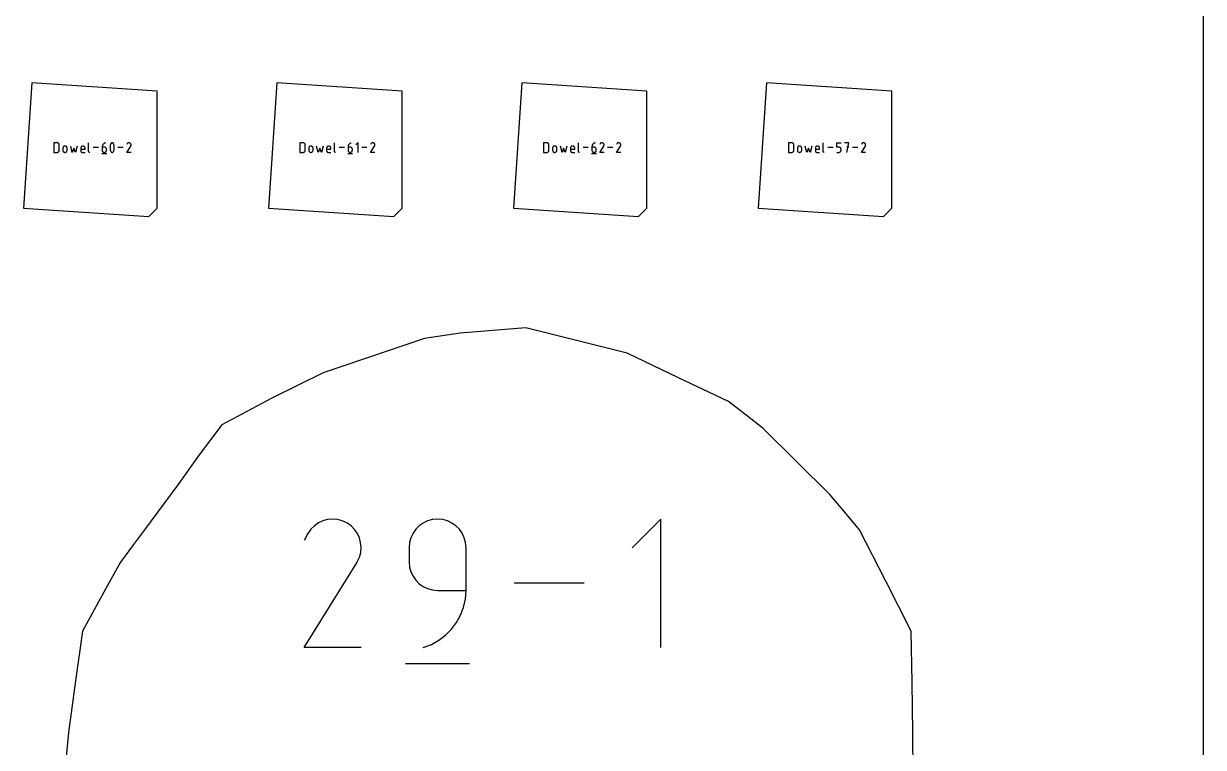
# Model space of a CAD drawing. Extents: x 0 to 12.2, y 0 to 12.
# Drawn here: x 10.675 to 12, y 2.647 to 3.46 of the extents above; entities that cross this region are included whole.
import ezdxf

# ---------------------------------------------------------------- set-up
doc = ezdxf.new("R2010")
doc.units = 0

msp = doc.modelspace()

# ---------------------------------------------------------------- linework, layer by layer
at = {"layer": 'annotation', "color": 1}
for p, q in [((10.712639, 3.325992), (10.709037, 3.325992)), ((10.709037, 3.325992), (10.709037, 3.31519)), ((10.713068, 3.325953), (10.712639, 3.325992)), ((10.713473, 3.325841), (10.713068, 3.325953)), ((10.713846, 3.325663), (10.713473, 3.325841)), ((10.74804, 3.316396), (10.74804, 3.326)), ((10.766171, 3.325734), (10.76554, 3.325387)), ((10.766858, 3.325992), (10.766171, 3.325734)), ((10.766858, 3.325992), (10.766858, 3.325992)), ((10.773654, 3.325727), (10.773452, 3.325566)), ((10.773879, 3.32585), (10.773654, 3.325727)), ((10.774121, 3.325934), (10.773879, 3.32585)), ((10.774375, 3.325975), (10.774121, 3.325934)), ((10.774634, 3.325973), (10.774375, 3.325975)), ((10.774893, 3.325924), (10.774634, 3.325973)), ((10.775146, 3.325828), (10.774893, 3.325924)), ((10.775243, 3.325778), (10.775146, 3.325828)), ((10.775146, 3.325828), (10.775146, 3.325828)), ((10.775336, 3.325719), (10.775243, 3.325778)), ((10.775424, 3.325654), (10.775336, 3.325719)), ((10.79247, 3.325847), (10.792098, 3.325676)), ((10.792865, 3.325953), (10.79247, 3.325847)), ((10.793274, 3.325991), (10.792865, 3.325953)), ((10.793687, 3.325959), (10.793274, 3.325991)), ((10.794094, 3.325853), (10.793687, 3.325959)), ((10.794489, 3.325673), (10.794094, 3.325853)), ((10.988826, 3.325992), (10.985224, 3.325992)), ((10.985224, 3.325992), (10.985224, 3.31519)), ((10.989256, 3.325953), (10.988826, 3.325992)), ((10.98966, 3.325841), (10.989256, 3.325953)), ((10.990033, 3.325663), (10.98966, 3.325841)), ((11.024228, 3.316396), (11.024228, 3.326)), ((11.042358, 3.325734), (11.041728, 3.325387)), ((11.043045, 3.325992), (11.042358, 3.325734)), ((11.043045, 3.325992), (11.043045, 3.325992)), ((11.050691, 3.325992), (11.04829, 3.32359)), ((11.050691, 3.31519), (11.050691, 3.325992)), ((11.066283, 3.325847), (11.065911, 3.325676)), ((11.066678, 3.325953), (11.066283, 3.325847)), ((11.067086, 3.325991), (11.066678, 3.325953)), ((11.067499, 3.325959), (11.067086, 3.325991)), ((11.067907, 3.325853), (11.067499, 3.325959)), ((11.068301, 3.325673), (11.067907, 3.325853)), ((11.262627, 3.325992), (11.259025, 3.325992)), ((11.259025, 3.325992), (11.259025, 3.31519)), ((11.263057, 3.325953), (11.262627, 3.325992)), ((11.263461, 3.325841), (11.263057, 3.325953)), ((11.263834, 3.325663), (11.263461, 3.325841)), ((11.298029, 3.316396), (11.298029, 3.326)), ((11.316159, 3.325734), (11.315529, 3.325387)), ((11.316846, 3.325992), (11.316159, 3.325734)), ((11.316846, 3.325992), (11.316846, 3.325992)), ((11.323677, 3.325847), (11.323304, 3.325676)), ((11.324071, 3.325953), (11.323677, 3.325847)), ((11.32448, 3.325991), (11.324071, 3.325953)), ((11.324893, 3.325959), (11.32448, 3.325991)), ((11.325301, 3.325853), (11.324893, 3.325959)), ((11.325695, 3.325673), (11.325301, 3.325853)), ((11.342482, 3.325847), (11.342109, 3.325676)), ((11.342877, 3.325953), (11.342482, 3.325847)), ((11.343285, 3.325991), (11.342877, 3.325953)), ((11.343698, 3.325959), (11.343285, 3.325991)), ((11.344106, 3.325853), (11.343698, 3.325959)), ((11.3445, 3.325673), (11.344106, 3.325853)), ((11.537625, 3.325992), (11.534023, 3.325992)), ((11.534023, 3.325992), (11.534023, 3.31519)), ((11.538055, 3.325953), (11.537625, 3.325992)), ((11.538459, 3.325841), (11.538055, 3.325953)), ((11.538832, 3.325663), (11.538459, 3.325841)), ((11.573027, 3.316396), (11.573027, 3.326)), ((11.588241, 3.321182), (11.588241, 3.325992)), ((11.588241, 3.325992), (11.593038, 3.325992)), ((11.601892, 3.325992), (11.597088, 3.325992)), ((11.59949, 3.31519), (11.601892, 3.325992)), ((11.617484, 3.325847), (11.617112, 3.325676)), ((11.617879, 3.325953), (11.617484, 3.325847)), ((11.618287, 3.325991), (11.617879, 3.325953)), ((11.6187, 3.325959), (11.618287, 3.325991)), ((11.619108, 3.325853), (11.6187, 3.325959)), ((11.619502, 3.325673), (11.619108, 3.325853)), ((10.709037, 3.315197), (10.712639, 3.315197)), ((10.709037, 3.31519), (10.709037, 3.315197)), ((10.712639, 3.315197), (10.713068, 3.315236)), ((10.712639, 3.315197), (10.712639, 3.315197)), ((10.713068, 3.315236), (10.713473, 3.315347)), ((10.713473, 3.315347), (10.713846, 3.315525)), ((10.71418, 3.325426), (10.713846, 3.325663)), ((10.713846, 3.315525), (10.71418, 3.315762)), ((10.714469, 3.325137), (10.71418, 3.325426)), ((10.71418, 3.315762), (10.714469, 3.316052)), ((10.714706, 3.324801), (10.714469, 3.325137)), ((10.714469, 3.316052), (10.714706, 3.316387)), ((10.714884, 3.324427), (10.714706, 3.324801)), ((10.714706, 3.316387), (10.714884, 3.316761)), ((10.714995, 3.324021), (10.714884, 3.324427)), ((10.714884, 3.316761), (10.714995, 3.317167)), ((10.715034, 3.32359), (10.714995, 3.324021)), ((10.714995, 3.317167), (10.715034, 3.317598)), ((10.715034, 3.317598), (10.715034, 3.32359)), ((10.715034, 3.32359), (10.715034, 3.32359)), ((10.719123, 3.320419), (10.719084, 3.319987)), ((10.719084, 3.319987), (10.719084, 3.317592)), ((10.719084, 3.317592), (10.719084, 3.317592)), ((10.719084, 3.317592), (10.719123, 3.317161)), ((10.719234, 3.320824), (10.719123, 3.320419)), ((10.719123, 3.317161), (10.719234, 3.316755)), ((10.719412, 3.321198), (10.719234, 3.320824)), ((10.719234, 3.316755), (10.719412, 3.31638)), ((10.719649, 3.321532), (10.719412, 3.321198)), ((10.719412, 3.31638), (10.719649, 3.316045)), ((10.719938, 3.32182), (10.719649, 3.321532)), ((10.719649, 3.316045), (10.719938, 3.315756)), ((10.720274, 3.322056), (10.719938, 3.32182)), ((10.719938, 3.315756), (10.720274, 3.315519)), ((10.720648, 3.322233), (10.720274, 3.322056)), ((10.720274, 3.315519), (10.720648, 3.315341)), ((10.721054, 3.322344), (10.720648, 3.322233)), ((10.720648, 3.315341), (10.721054, 3.315229)), ((10.721486, 3.322383), (10.721054, 3.322344)), ((10.721054, 3.315229), (10.721486, 3.31519)), ((10.721917, 3.322344), (10.721486, 3.322383)), ((10.721486, 3.322383), (10.721486, 3.322383)), ((10.721486, 3.31519), (10.721917, 3.315229)), ((10.721486, 3.31519), (10.721486, 3.31519)), ((10.722323, 3.322233), (10.721917, 3.322344)), ((10.721917, 3.315229), (10.722323, 3.315341)), ((10.722697, 3.322056), (10.722323, 3.322233)), ((10.722323, 3.315341), (10.722698, 3.315519)), ((10.723032, 3.32182), (10.722697, 3.322056)), ((10.722698, 3.315519), (10.723033, 3.315756)), ((10.723322, 3.321532), (10.723032, 3.32182)), ((10.723033, 3.315756), (10.723322, 3.316045)), ((10.723559, 3.321198), (10.723322, 3.321532)), ((10.723322, 3.316045), (10.723559, 3.31638)), ((10.723737, 3.320824), (10.723559, 3.321198)), ((10.723559, 3.31638), (10.723737, 3.316755)), ((10.723848, 3.320419), (10.723737, 3.320824)), ((10.723737, 3.316755), (10.723848, 3.317161)), ((10.723887, 3.319987), (10.723848, 3.320419)), ((10.723848, 3.317161), (10.723887, 3.317592)), ((10.723887, 3.317592), (10.723887, 3.319987)), ((10.723887, 3.319987), (10.723887, 3.319987)), ((10.729743, 3.31519), (10.727937, 3.322383)), ((10.73154, 3.319987), (10.729743, 3.31519)), ((10.733338, 3.31519), (10.73154, 3.319987)), ((10.735142, 3.322383), (10.733338, 3.31519)), ((10.739232, 3.320427), (10.739193, 3.319997)), ((10.739193, 3.319997), (10.739193, 3.316998)), ((10.739193, 3.318793), (10.74399, 3.318793)), ((10.739193, 3.316998), (10.739193, 3.316998)), ((10.739193, 3.316998), (10.739222, 3.316672)), ((10.739222, 3.316672), (10.739306, 3.316366)), ((10.739344, 3.320833), (10.739232, 3.320427)), ((10.739306, 3.316366), (10.739439, 3.316085)), ((10.739521, 3.321206), (10.739344, 3.320833)), ((10.739439, 3.316085), (10.739617, 3.315832)), ((10.739758, 3.321541), (10.739521, 3.321206)), ((10.739617, 3.315832), (10.739834, 3.315615)), ((10.740047, 3.32183), (10.739758, 3.321541)), ((10.739834, 3.315615), (10.740085, 3.315436)), ((10.740382, 3.322067), (10.740047, 3.32183)), ((10.740085, 3.315436), (10.740366, 3.315303)), ((10.740366, 3.315303), (10.740671, 3.315219)), ((10.740756, 3.322245), (10.740382, 3.322067)), ((10.740671, 3.315219), (10.740994, 3.31519)), ((10.741161, 3.322356), (10.740756, 3.322245)), ((10.740994, 3.31519), (10.74399, 3.31519)), ((10.741592, 3.322395), (10.741161, 3.322356)), ((10.742023, 3.322356), (10.741592, 3.322395)), ((10.741592, 3.322395), (10.741592, 3.322395)), ((10.742429, 3.322245), (10.742023, 3.322356)), ((10.742803, 3.322067), (10.742429, 3.322245)), ((10.743137, 3.32183), (10.742803, 3.322067)), ((10.743426, 3.321541), (10.743137, 3.32183)), ((10.743663, 3.321206), (10.743426, 3.321541)), ((10.74384, 3.320833), (10.743663, 3.321206)), ((10.743952, 3.320427), (10.74384, 3.320833)), ((10.74399, 3.319997), (10.743952, 3.320427)), ((10.74399, 3.318793), (10.74399, 3.319997)), ((10.74399, 3.319997), (10.74399, 3.319997)), ((10.74806, 3.316179), (10.74804, 3.316396)), ((10.748116, 3.315974), (10.74806, 3.316179)), ((10.748205, 3.315786), (10.748116, 3.315974)), ((10.748324, 3.315617), (10.748205, 3.315786)), ((10.748469, 3.315472), (10.748324, 3.315617)), ((10.748637, 3.315353), (10.748469, 3.315472)), ((10.748826, 3.315264), (10.748637, 3.315353)), ((10.74903, 3.315208), (10.748826, 3.315264)), ((10.749248, 3.315189), (10.74903, 3.315208)), ((10.749248, 3.315189), (10.749248, 3.315189)), ((10.759206, 3.320591), (10.7533, 3.320591)), ((10.762955, 3.31384), (10.768355, 3.31384)), ((10.763308, 3.321912), (10.763255, 3.321182)), ((10.763255, 3.321182), (10.763255, 3.317592)), ((10.765654, 3.321182), (10.763255, 3.321182)), ((10.763255, 3.317592), (10.763255, 3.317592)), ((10.763255, 3.317592), (10.763294, 3.31716)), ((10.763294, 3.31716), (10.763405, 3.316754)), ((10.763463, 3.322613), (10.763308, 3.321912)), ((10.763405, 3.316754), (10.763583, 3.31638)), ((10.763714, 3.323277), (10.763463, 3.322613)), ((10.763583, 3.31638), (10.76382, 3.316045)), ((10.764053, 3.323895), (10.763714, 3.323277)), ((10.76382, 3.316045), (10.764109, 3.315755)), ((10.764475, 3.324459), (10.764053, 3.323895)), ((10.764109, 3.315755), (10.764444, 3.315518)), ((10.764444, 3.315518), (10.764818, 3.315341)), ((10.764973, 3.324959), (10.764475, 3.324459)), ((10.764818, 3.315341), (10.765223, 3.315229)), ((10.76554, 3.325387), (10.764973, 3.324959)), ((10.765223, 3.315229), (10.765654, 3.31519)), ((10.766085, 3.321143), (10.765654, 3.321182)), ((10.765654, 3.31519), (10.766085, 3.315229)), ((10.765654, 3.31519), (10.765654, 3.31519)), ((10.766491, 3.321032), (10.766085, 3.321143)), ((10.766085, 3.315229), (10.766491, 3.315341)), ((10.766864, 3.320855), (10.766491, 3.321032)), ((10.766491, 3.315341), (10.766864, 3.315518)), ((10.767199, 3.320619), (10.766864, 3.320855)), ((10.766864, 3.315518), (10.767199, 3.315755)), ((10.767488, 3.320331), (10.767199, 3.320619)), ((10.767199, 3.315755), (10.767488, 3.316045)), ((10.767725, 3.319997), (10.767488, 3.320331)), ((10.767488, 3.316045), (10.767725, 3.31638)), ((10.767902, 3.319623), (10.767725, 3.319997)), ((10.767725, 3.31638), (10.767902, 3.316754)), ((10.768013, 3.319218), (10.767902, 3.319623)), ((10.767902, 3.316754), (10.768013, 3.31716)), ((10.768052, 3.318787), (10.768013, 3.319218)), ((10.768013, 3.31716), (10.768052, 3.317592)), ((10.768052, 3.317592), (10.768052, 3.318787)), ((10.768052, 3.318787), (10.768052, 3.318787)), ((10.772207, 3.322139), (10.772103, 3.321104)), ((10.772103, 3.321104), (10.772103, 3.320065)), ((10.772103, 3.320065), (10.772207, 3.319031)), ((10.772414, 3.323161), (10.772207, 3.322139)), ((10.772207, 3.319031), (10.772414, 3.318007)), ((10.772724, 3.324163), (10.772414, 3.323161)), ((10.772414, 3.318007), (10.772724, 3.317004)), ((10.773138, 3.325136), (10.772724, 3.324163)), ((10.772724, 3.317004), (10.773138, 3.316028)), ((10.773278, 3.325368), (10.773138, 3.325136)), ((10.773138, 3.325136), (10.773138, 3.325136)), ((10.773138, 3.316028), (10.773138, 3.316028)), ((10.773138, 3.316028), (10.773191, 3.31593)), ((10.773191, 3.31593), (10.773251, 3.315836)), ((10.773251, 3.315836), (10.773317, 3.315747)), ((10.773452, 3.325566), (10.773278, 3.325368)), ((10.773317, 3.315747), (10.773389, 3.315664)), ((10.773389, 3.315664), (10.773468, 3.315585)), ((10.773468, 3.315585), (10.773552, 3.315513)), ((10.773552, 3.315513), (10.773642, 3.315447)), ((10.773642, 3.315447), (10.773737, 3.315386)), ((10.773737, 3.315386), (10.773837, 3.315333)), ((10.773837, 3.315333), (10.773837, 3.315333)), ((10.773837, 3.315333), (10.774088, 3.315239)), ((10.774088, 3.315239), (10.774346, 3.315192)), ((10.774346, 3.315192), (10.774604, 3.315191)), ((10.774604, 3.315191), (10.774857, 3.315233)), ((10.774857, 3.315233), (10.775099, 3.315317)), ((10.775099, 3.315317), (10.775323, 3.31544)), ((10.775323, 3.31544), (10.775526, 3.315601)), ((10.775508, 3.325581), (10.775424, 3.325654)), ((10.775587, 3.325503), (10.775508, 3.325581)), ((10.775526, 3.315601), (10.775699, 3.315798)), ((10.775659, 3.325419), (10.775587, 3.325503)), ((10.775726, 3.32533), (10.775659, 3.325419)), ((10.775699, 3.315798), (10.775839, 3.316029)), ((10.775786, 3.325235), (10.775726, 3.32533)), ((10.775839, 3.325137), (10.775786, 3.325235)), ((10.776255, 3.324161), (10.775839, 3.325137)), ((10.775839, 3.325137), (10.775839, 3.325137)), ((10.775839, 3.316029), (10.776255, 3.317002)), ((10.775839, 3.316029), (10.775839, 3.316029)), ((10.776567, 3.323158), (10.776255, 3.324161)), ((10.776255, 3.317002), (10.776567, 3.318004)), ((10.776775, 3.322135), (10.776567, 3.323158)), ((10.776567, 3.318004), (10.776775, 3.319027)), ((10.776879, 3.3211), (10.776775, 3.322135)), ((10.776775, 3.319027), (10.776879, 3.320061)), ((10.776879, 3.320061), (10.776879, 3.3211)), ((10.786836, 3.320591), (10.78093, 3.320591)), ((10.790886, 3.31519), (10.795318, 3.322326)), ((10.795683, 3.31519), (10.790886, 3.31519)), ((10.791207, 3.32479), (10.790892, 3.324186)), ((10.791457, 3.325145), (10.791207, 3.32479)), ((10.791757, 3.325441), (10.791457, 3.325145)), ((10.792098, 3.325676), (10.791757, 3.325441)), ((10.794841, 3.325423), (10.794489, 3.325673)), ((10.794489, 3.325673), (10.794489, 3.325673)), ((10.795136, 3.325122), (10.794841, 3.325423)), ((10.79537, 3.324781), (10.795136, 3.325122)), ((10.795318, 3.322326), (10.795324, 3.322333)), ((10.795318, 3.322326), (10.795318, 3.322326)), ((10.795324, 3.322333), (10.795329, 3.322339)), ((10.795329, 3.322339), (10.795334, 3.322346)), ((10.795334, 3.322346), (10.795338, 3.322353)), ((10.795338, 3.322353), (10.795343, 3.32236)), ((10.795343, 3.32236), (10.795348, 3.322368)), ((10.795348, 3.322368), (10.795352, 3.322375)), ((10.795352, 3.322375), (10.795356, 3.322383)), ((10.795356, 3.322383), (10.795361, 3.322392)), ((10.795361, 3.322392), (10.795544, 3.322785)), ((10.795361, 3.322392), (10.795361, 3.322392)), ((10.795541, 3.324409), (10.79537, 3.324781)), ((10.795647, 3.324013), (10.795541, 3.324409)), ((10.795544, 3.322785), (10.795651, 3.323192)), ((10.795684, 3.323605), (10.795647, 3.324013)), ((10.795651, 3.323192), (10.795684, 3.323605)), ((10.985224, 3.315197), (10.988826, 3.315197)), ((10.985224, 3.31519), (10.985224, 3.315197)), ((10.988826, 3.315197), (10.989256, 3.315236)), ((10.988826, 3.315197), (10.988826, 3.315197)), ((10.989256, 3.315236), (10.98966, 3.315347)), ((10.98966, 3.315347), (10.990033, 3.315525)), ((10.990368, 3.325426), (10.990033, 3.325663)), ((10.990033, 3.315525), (10.990368, 3.315762)), ((10.990657, 3.325137), (10.990368, 3.325426)), ((10.990368, 3.315762), (10.990657, 3.316052)), ((10.990893, 3.324801), (10.990657, 3.325137)), ((10.990657, 3.316052), (10.990893, 3.316387)), ((10.991071, 3.324427), (10.990893, 3.324801)), ((10.990893, 3.316387), (10.991071, 3.316761)), ((10.991182, 3.324021), (10.991071, 3.324427)), ((10.991071, 3.316761), (10.991182, 3.317167)), ((10.991221, 3.32359), (10.991182, 3.324021)), ((10.991182, 3.317167), (10.991221, 3.317598)), ((10.991221, 3.317598), (10.991221, 3.32359)), ((10.991221, 3.32359), (10.991221, 3.32359)), ((10.99531, 3.320419), (10.995271, 3.319987)), ((10.995271, 3.319987), (10.995271, 3.317592)), ((10.995271, 3.317592), (10.995271, 3.317592)), ((10.995271, 3.317592), (10.99531, 3.317161)), ((10.995422, 3.320824), (10.99531, 3.320419)), ((10.99531, 3.317161), (10.995422, 3.316755)), ((10.995599, 3.321198), (10.995422, 3.320824)), ((10.995422, 3.316755), (10.995599, 3.31638)), ((10.995836, 3.321532), (10.995599, 3.321198)), ((10.995599, 3.31638), (10.995836, 3.316045)), ((10.996126, 3.32182), (10.995836, 3.321532)), ((10.995836, 3.316045), (10.996126, 3.315756)), ((10.996461, 3.322056), (10.996126, 3.32182)), ((10.996126, 3.315756), (10.996461, 3.315519)), ((10.996835, 3.322233), (10.996461, 3.322056)), ((10.996461, 3.315519), (10.996835, 3.315341)), ((10.997241, 3.322344), (10.996835, 3.322233)), ((10.996835, 3.315341), (10.997241, 3.315229)), ((10.997673, 3.322383), (10.997241, 3.322344)), ((10.997241, 3.315229), (10.997673, 3.31519)), ((10.998104, 3.322344), (10.997673, 3.322383)), ((10.997673, 3.322383), (10.997673, 3.322383)), ((10.997673, 3.31519), (10.998105, 3.315229)), ((10.997673, 3.31519), (10.997673, 3.31519)), ((10.99851, 3.322233), (10.998104, 3.322344)), ((10.998105, 3.315229), (10.998511, 3.315341)), ((10.998885, 3.322056), (10.99851, 3.322233)), ((10.998511, 3.315341), (10.998885, 3.315519)), ((10.99922, 3.32182), (10.998885, 3.322056)), ((10.998885, 3.315519), (10.99922, 3.315756)), ((10.999509, 3.321532), (10.99922, 3.32182)), ((10.99922, 3.315756), (10.999509, 3.316045)), ((10.999746, 3.321198), (10.999509, 3.321532)), ((10.999509, 3.316045), (10.999746, 3.31638)), ((10.999924, 3.320824), (10.999746, 3.321198)), ((10.999746, 3.31638), (10.999924, 3.316755)), ((11.000036, 3.320419), (10.999924, 3.320824)), ((10.999924, 3.316755), (11.000036, 3.317161)), ((11.000074, 3.319987), (11.000036, 3.320419)), ((11.000036, 3.317161), (11.000074, 3.317592)), ((11.000074, 3.317592), (11.000074, 3.319987)), ((11.000074, 3.319987), (11.000074, 3.319987)), ((11.00593, 3.31519), (11.004125, 3.322383)), ((11.007728, 3.319987), (11.00593, 3.31519)), ((11.009525, 3.31519), (11.007728, 3.319987)), ((11.01133, 3.322383), (11.009525, 3.31519)), ((11.015419, 3.320427), (11.01538, 3.319997)), ((11.01538, 3.319997), (11.01538, 3.316998)), ((11.01538, 3.318793), (11.020178, 3.318793)), ((11.01538, 3.316998), (11.01538, 3.316998)), ((11.01538, 3.316998), (11.01541, 3.316672)), ((11.01541, 3.316672), (11.015493, 3.316366)), ((11.015531, 3.320833), (11.015419, 3.320427)), ((11.015493, 3.316366), (11.015626, 3.316085)), ((11.015709, 3.321206), (11.015531, 3.320833)), ((11.015626, 3.316085), (11.015804, 3.315832)), ((11.015945, 3.321541), (11.015709, 3.321206)), ((11.015804, 3.315832), (11.016021, 3.315615)), ((11.016235, 3.32183), (11.015945, 3.321541)), ((11.016021, 3.315615), (11.016273, 3.315436)), ((11.01657, 3.322067), (11.016235, 3.32183)), ((11.016273, 3.315436), (11.016553, 3.315303)), ((11.016553, 3.315303), (11.016858, 3.315219)), ((11.016943, 3.322245), (11.01657, 3.322067)), ((11.016858, 3.315219), (11.017182, 3.31519)), ((11.017349, 3.322356), (11.016943, 3.322245)), ((11.017182, 3.31519), (11.020177, 3.31519)), ((11.017779, 3.322395), (11.017349, 3.322356)), ((11.01821, 3.322356), (11.017779, 3.322395)), ((11.017779, 3.322395), (11.017779, 3.322395)), ((11.018616, 3.322245), (11.01821, 3.322356)), ((11.01899, 3.322067), (11.018616, 3.322245)), ((11.019325, 3.32183), (11.01899, 3.322067)), ((11.019614, 3.321541), (11.019325, 3.32183)), ((11.01985, 3.321206), (11.019614, 3.321541)), ((11.020028, 3.320833), (11.01985, 3.321206)), ((11.020139, 3.320427), (11.020028, 3.320833)), ((11.020178, 3.319997), (11.020139, 3.320427)), ((11.020178, 3.318793), (11.020178, 3.319997)), ((11.020178, 3.319997), (11.020178, 3.319997)), ((11.024247, 3.316179), (11.024228, 3.316396)), ((11.024303, 3.315974), (11.024247, 3.316179)), ((11.024392, 3.315786), (11.024303, 3.315974)), ((11.024511, 3.315617), (11.024392, 3.315786)), ((11.024656, 3.315472), (11.024511, 3.315617)), ((11.024825, 3.315353), (11.024656, 3.315472)), ((11.025013, 3.315264), (11.024825, 3.315353)), ((11.025218, 3.315208), (11.025013, 3.315264)), ((11.025435, 3.315189), (11.025218, 3.315208)), ((11.025435, 3.315189), (11.025435, 3.315189)), ((11.035393, 3.320591), (11.029487, 3.320591)), ((11.039142, 3.31384), (11.044542, 3.31384)), ((11.039495, 3.321912), (11.039442, 3.321182)), ((11.039442, 3.321182), (11.039442, 3.317592)), ((11.041841, 3.321182), (11.039442, 3.321182)), ((11.039442, 3.317592), (11.039442, 3.317592)), ((11.039442, 3.317592), (11.039481, 3.31716)), ((11.039481, 3.31716), (11.039593, 3.316754)), ((11.03965, 3.322613), (11.039495, 3.321912)), ((11.039593, 3.316754), (11.03977, 3.31638)), ((11.039901, 3.323277), (11.03965, 3.322613)), ((11.03977, 3.31638), (11.040007, 3.316045)), ((11.04024, 3.323895), (11.039901, 3.323277)), ((11.040007, 3.316045), (11.040296, 3.315755)), ((11.040662, 3.324459), (11.04024, 3.323895)), ((11.040296, 3.315755), (11.040631, 3.315518)), ((11.040631, 3.315518), (11.041005, 3.315341)), ((11.04116, 3.324959), (11.040662, 3.324459)), ((11.041005, 3.315341), (11.04141, 3.315229)), ((11.041728, 3.325387), (11.04116, 3.324959)), ((11.04141, 3.315229), (11.041841, 3.31519)), ((11.042272, 3.321143), (11.041841, 3.321182)), ((11.041841, 3.31519), (11.042272, 3.315229)), ((11.041841, 3.31519), (11.041841, 3.31519)), ((11.042678, 3.321032), (11.042272, 3.321143)), ((11.042272, 3.315229), (11.042678, 3.315341)), ((11.043052, 3.320855), (11.042678, 3.321032)), ((11.042678, 3.315341), (11.043052, 3.315518)), ((11.043387, 3.320619), (11.043052, 3.320855)), ((11.043052, 3.315518), (11.043387, 3.315755)), ((11.043676, 3.320331), (11.043387, 3.320619)), ((11.043387, 3.315755), (11.043676, 3.316045)), ((11.043912, 3.319997), (11.043676, 3.320331)), ((11.043676, 3.316045), (11.043912, 3.31638)), ((11.044089, 3.319623), (11.043912, 3.319997)), ((11.043912, 3.31638), (11.044089, 3.316754)), ((11.044201, 3.319218), (11.044089, 3.319623)), ((11.044089, 3.316754), (11.044201, 3.31716)), ((11.044239, 3.318787), (11.044201, 3.319218)), ((11.044201, 3.31716), (11.044239, 3.317592)), ((11.044239, 3.317592), (11.044239, 3.318787)), ((11.044239, 3.318787), (11.044239, 3.318787)), ((11.060648, 3.320591), (11.054742, 3.320591)), ((11.064698, 3.31519), (11.069131, 3.322326)), ((11.069495, 3.31519), (11.064698, 3.31519)), ((11.06502, 3.32479), (11.064705, 3.324186)), ((11.06527, 3.325145), (11.06502, 3.32479)), ((11.06557, 3.325441), (11.06527, 3.325145)), ((11.065911, 3.325676), (11.06557, 3.325441)), ((11.068654, 3.325423), (11.068301, 3.325673)), ((11.068301, 3.325673), (11.068301, 3.325673)), ((11.068948, 3.325122), (11.068654, 3.325423)), ((11.069183, 3.324781), (11.068948, 3.325122)), ((11.069131, 3.322326), (11.069136, 3.322333)), ((11.069131, 3.322326), (11.069131, 3.322326)), ((11.069136, 3.322333), (11.069141, 3.322339)), ((11.069141, 3.322339), (11.069146, 3.322346)), ((11.069146, 3.322346), (11.069151, 3.322353)), ((11.069151, 3.322353), (11.069156, 3.32236)), ((11.069156, 3.32236), (11.06916, 3.322368)), ((11.06916, 3.322368), (11.069165, 3.322375)), ((11.069165, 3.322375), (11.069169, 3.322383)), ((11.069169, 3.322383), (11.069174, 3.322392)), ((11.069174, 3.322392), (11.069357, 3.322785)), ((11.069174, 3.322392), (11.069174, 3.322392)), ((11.069354, 3.324409), (11.069183, 3.324781)), ((11.06946, 3.324013), (11.069354, 3.324409)), ((11.069357, 3.322785), (11.069464, 3.323192)), ((11.069497, 3.323605), (11.06946, 3.324013)), ((11.069464, 3.323192), (11.069497, 3.323605)), ((11.259025, 3.315197), (11.262627, 3.315197)), ((11.259025, 3.31519), (11.259025, 3.315197)), ((11.262627, 3.315197), (11.263057, 3.315236)), ((11.262627, 3.315197), (11.262627, 3.315197)), ((11.263057, 3.315236), (11.263461, 3.315347)), ((11.263461, 3.315347), (11.263834, 3.315525)), ((11.264169, 3.325426), (11.263834, 3.325663)), ((11.263834, 3.315525), (11.264169, 3.315762)), ((11.264458, 3.325137), (11.264169, 3.325426)), ((11.264169, 3.315762), (11.264458, 3.316052)), ((11.264695, 3.324801), (11.264458, 3.325137)), ((11.264458, 3.316052), (11.264695, 3.316387)), ((11.264872, 3.324427), (11.264695, 3.324801)), ((11.264695, 3.316387), (11.264872, 3.316761)), ((11.264984, 3.324021), (11.264872, 3.324427)), ((11.264872, 3.316761), (11.264984, 3.317167)), ((11.265022, 3.32359), (11.264984, 3.324021)), ((11.264984, 3.317167), (11.265022, 3.317598)), ((11.265022, 3.317598), (11.265022, 3.32359)), ((11.265022, 3.32359), (11.265022, 3.32359)), ((11.269111, 3.320419), (11.269073, 3.319987)), ((11.269073, 3.319987), (11.269073, 3.317592)), ((11.269073, 3.317592), (11.269073, 3.317592)), ((11.269073, 3.317592), (11.269111, 3.317161)), ((11.269223, 3.320824), (11.269111, 3.320419)), ((11.269111, 3.317161), (11.269223, 3.316755)), ((11.2694, 3.321198), (11.269223, 3.320824)), ((11.269223, 3.316755), (11.2694, 3.31638)), ((11.269637, 3.321532), (11.2694, 3.321198)), ((11.2694, 3.31638), (11.269637, 3.316045)), ((11.269927, 3.32182), (11.269637, 3.321532)), ((11.269637, 3.316045), (11.269927, 3.315756)), ((11.270262, 3.322056), (11.269927, 3.32182)), ((11.269927, 3.315756), (11.270262, 3.315519)), ((11.270636, 3.322233), (11.270262, 3.322056)), ((11.270262, 3.315519), (11.270636, 3.315341)), ((11.271043, 3.322344), (11.270636, 3.322233)), ((11.270636, 3.315341), (11.271043, 3.315229)), ((11.271474, 3.322383), (11.271043, 3.322344)), ((11.271043, 3.315229), (11.271474, 3.31519)), ((11.271906, 3.322344), (11.271474, 3.322383)), ((11.271474, 3.322383), (11.271474, 3.322383)), ((11.271474, 3.31519), (11.271906, 3.315229)), ((11.271474, 3.31519), (11.271474, 3.31519)), ((11.272312, 3.322233), (11.271906, 3.322344)), ((11.271906, 3.315229), (11.272312, 3.315341)), ((11.272686, 3.322056), (11.272312, 3.322233)), ((11.272312, 3.315341), (11.272686, 3.315519)), ((11.273021, 3.32182), (11.272686, 3.322056)), ((11.272686, 3.315519), (11.273021, 3.315756)), ((11.27331, 3.321532), (11.273021, 3.32182)), ((11.273021, 3.315756), (11.273311, 3.316045)), ((11.273548, 3.321198), (11.27331, 3.321532)), ((11.273311, 3.316045), (11.273548, 3.31638)), ((11.273725, 3.320824), (11.273548, 3.321198)), ((11.273548, 3.31638), (11.273725, 3.316755)), ((11.273837, 3.320419), (11.273725, 3.320824)), ((11.273725, 3.316755), (11.273837, 3.317161)), ((11.273876, 3.319987), (11.273837, 3.320419)), ((11.273837, 3.317161), (11.273876, 3.317592)), ((11.273876, 3.317592), (11.273876, 3.319987)), ((11.273876, 3.319987), (11.273876, 3.319987)), ((11.279731, 3.31519), (11.277926, 3.322383)), ((11.281529, 3.319987), (11.279731, 3.31519)), ((11.283327, 3.31519), (11.281529, 3.319987)), ((11.285131, 3.322383), (11.283327, 3.31519)), ((11.289221, 3.320427), (11.289182, 3.319997)), ((11.289182, 3.319997), (11.289182, 3.316998)), ((11.289182, 3.318793), (11.293979, 3.318793)), ((11.289182, 3.316998), (11.289182, 3.316998)), ((11.289182, 3.316998), (11.289211, 3.316672)), ((11.289211, 3.316672), (11.289295, 3.316366)), ((11.289332, 3.320833), (11.289221, 3.320427)), ((11.289295, 3.316366), (11.289428, 3.316085)), ((11.28951, 3.321206), (11.289332, 3.320833)), ((11.289428, 3.316085), (11.289605, 3.315832)), ((11.289747, 3.321541), (11.28951, 3.321206)), ((11.289605, 3.315832), (11.289823, 3.315615)), ((11.290036, 3.32183), (11.289747, 3.321541)), ((11.289823, 3.315615), (11.290074, 3.315436)), ((11.290371, 3.322067), (11.290036, 3.32183)), ((11.290074, 3.315436), (11.290355, 3.315303)), ((11.290355, 3.315303), (11.290659, 3.315219)), ((11.290744, 3.322245), (11.290371, 3.322067)), ((11.290659, 3.315219), (11.290983, 3.31519)), ((11.29115, 3.322356), (11.290744, 3.322245)), ((11.290983, 3.31519), (11.293978, 3.31519)), ((11.29158, 3.322395), (11.29115, 3.322356)), ((11.292012, 3.322356), (11.29158, 3.322395)), ((11.29158, 3.322395), (11.29158, 3.322395)), ((11.292418, 3.322245), (11.292012, 3.322356)), ((11.292791, 3.322067), (11.292418, 3.322245)), ((11.293126, 3.32183), (11.292791, 3.322067)), ((11.293415, 3.321541), (11.293126, 3.32183)), ((11.293652, 3.321206), (11.293415, 3.321541)), ((11.293829, 3.320833), (11.293652, 3.321206)), ((11.29394, 3.320427), (11.293829, 3.320833)), ((11.293979, 3.319997), (11.29394, 3.320427)), ((11.293979, 3.318793), (11.293979, 3.319997)), ((11.293979, 3.319997), (11.293979, 3.319997)), ((11.298048, 3.316179), (11.298029, 3.316396)), ((11.298104, 3.315974), (11.298048, 3.316179)), ((11.298193, 3.315786), (11.298104, 3.315974)), ((11.298312, 3.315617), (11.298193, 3.315786)), ((11.298458, 3.315472), (11.298312, 3.315617)), ((11.298626, 3.315353), (11.298458, 3.315472)), ((11.298814, 3.315264), (11.298626, 3.315353)), ((11.299019, 3.315208), (11.298814, 3.315264)), ((11.299237, 3.315189), (11.299019, 3.315208)), ((11.299237, 3.315189), (11.299237, 3.315189)), ((11.309194, 3.320591), (11.303288, 3.320591)), ((11.312943, 3.31384), (11.318344, 3.31384)), ((11.313297, 3.321912), (11.313244, 3.321182)), ((11.313244, 3.321182), (11.313244, 3.317592)), ((11.315642, 3.321182), (11.313244, 3.321182)), ((11.313244, 3.317592), (11.313244, 3.317592)), ((11.313244, 3.317592), (11.313282, 3.31716)), ((11.313282, 3.31716), (11.313394, 3.316754)), ((11.313452, 3.322613), (11.313297, 3.321912)), ((11.313394, 3.316754), (11.313572, 3.31638)), ((11.313702, 3.323277), (11.313452, 3.322613)), ((11.313572, 3.31638), (11.313808, 3.316045)), ((11.314042, 3.323895), (11.313702, 3.323277)), ((11.313808, 3.316045), (11.314098, 3.315755)), ((11.314463, 3.324459), (11.314042, 3.323895)), ((11.314098, 3.315755), (11.314433, 3.315518)), ((11.314433, 3.315518), (11.314806, 3.315341)), ((11.314961, 3.324959), (11.314463, 3.324459)), ((11.314806, 3.315341), (11.315212, 3.315229)), ((11.315529, 3.325387), (11.314961, 3.324959)), ((11.315212, 3.315229), (11.315642, 3.31519)), ((11.316073, 3.321143), (11.315642, 3.321182)), ((11.315642, 3.31519), (11.316073, 3.315229)), ((11.315642, 3.31519), (11.315642, 3.31519)), ((11.316479, 3.321032), (11.316073, 3.321143)), ((11.316073, 3.315229), (11.316479, 3.315341)), ((11.316853, 3.320855), (11.316479, 3.321032)), ((11.316479, 3.315341), (11.316853, 3.315518)), ((11.317188, 3.320619), (11.316853, 3.320855)), ((11.316853, 3.315518), (11.317188, 3.315755)), ((11.317477, 3.320331), (11.317188, 3.320619)), ((11.317188, 3.315755), (11.317477, 3.316045)), ((11.317713, 3.319997), (11.317477, 3.320331)), ((11.317477, 3.316045), (11.317713, 3.31638)), ((11.317891, 3.319623), (11.317713, 3.319997)), ((11.317713, 3.31638), (11.317891, 3.316754)), ((11.318002, 3.319218), (11.317891, 3.319623)), ((11.317891, 3.316754), (11.318002, 3.31716)), ((11.318041, 3.318787), (11.318002, 3.319218)), ((11.318002, 3.31716), (11.318041, 3.317592)), ((11.318041, 3.317592), (11.318041, 3.318787)), ((11.318041, 3.318787), (11.318041, 3.318787)), ((11.322092, 3.31519), (11.326524, 3.322326)), ((11.326889, 3.31519), (11.322092, 3.31519)), ((11.322414, 3.32479), (11.322099, 3.324186)), ((11.322664, 3.325145), (11.322414, 3.32479)), ((11.322963, 3.325441), (11.322664, 3.325145)), ((11.323304, 3.325676), (11.322963, 3.325441)), ((11.326047, 3.325423), (11.325695, 3.325673)), ((11.325695, 3.325673), (11.325695, 3.325673)), ((11.326342, 3.325122), (11.326047, 3.325423)), ((11.326576, 3.324781), (11.326342, 3.325122)), ((11.326524, 3.322326), (11.32653, 3.322333)), ((11.326524, 3.322326), (11.326524, 3.322326)), ((11.32653, 3.322333), (11.326535, 3.322339)), ((11.326535, 3.322339), (11.32654, 3.322346)), ((11.32654, 3.322346), (11.326544, 3.322353)), ((11.326544, 3.322353), (11.326549, 3.32236)), ((11.326549, 3.32236), (11.326554, 3.322368)), ((11.326554, 3.322368), (11.326558, 3.322375)), ((11.326558, 3.322375), (11.326563, 3.322383)), ((11.326563, 3.322383), (11.326567, 3.322392)), ((11.326567, 3.322392), (11.32675, 3.322785)), ((11.326567, 3.322392), (11.326567, 3.322392)), ((11.326747, 3.324409), (11.326576, 3.324781)), ((11.326853, 3.324013), (11.326747, 3.324409)), ((11.32675, 3.322785), (11.326857, 3.323192)), ((11.32689, 3.323605), (11.326853, 3.324013)), ((11.326857, 3.323192), (11.32689, 3.323605)), ((11.336847, 3.320591), (11.330941, 3.320591)), ((11.340897, 3.31519), (11.34533, 3.322326)), ((11.345694, 3.31519), (11.340897, 3.31519)), ((11.341219, 3.32479), (11.340904, 3.324186)), ((11.341469, 3.325145), (11.341219, 3.32479)), ((11.341769, 3.325441), (11.341469, 3.325145)), ((11.342109, 3.325676), (11.341769, 3.325441)), ((11.344852, 3.325423), (11.3445, 3.325673)), ((11.3445, 3.325673), (11.3445, 3.325673)), ((11.345147, 3.325122), (11.344852, 3.325423)), ((11.345381, 3.324781), (11.345147, 3.325122)), ((11.34533, 3.322326), (11.345335, 3.322333)), ((11.34533, 3.322326), (11.34533, 3.322326)), ((11.345335, 3.322333), (11.34534, 3.322339)), ((11.34534, 3.322339), (11.345345, 3.322346)), ((11.345345, 3.322346), (11.34535, 3.322353)), ((11.34535, 3.322353), (11.345354, 3.32236)), ((11.345354, 3.32236), (11.345359, 3.322368)), ((11.345359, 3.322368), (11.345363, 3.322375)), ((11.345363, 3.322375), (11.345368, 3.322383)), ((11.345368, 3.322383), (11.345372, 3.322392)), ((11.345372, 3.322392), (11.345555, 3.322785)), ((11.345372, 3.322392), (11.345372, 3.322392)), ((11.345553, 3.324409), (11.345381, 3.324781)), ((11.345658, 3.324013), (11.345553, 3.324409)), ((11.345555, 3.322785), (11.345662, 3.323192)), ((11.345696, 3.323605), (11.345658, 3.324013)), ((11.345662, 3.323192), (11.345696, 3.323605)), ((11.534023, 3.315197), (11.537625, 3.315197)), ((11.534023, 3.31519), (11.534023, 3.315197)), ((11.537625, 3.315197), (11.538055, 3.315236)), ((11.537625, 3.315197), (11.537625, 3.315197)), ((11.538055, 3.315236), (11.538459, 3.315347)), ((11.538459, 3.315347), (11.538832, 3.315525)), ((11.539167, 3.325426), (11.538832, 3.325663)), ((11.538832, 3.315525), (11.539167, 3.315762)), ((11.539456, 3.325137), (11.539167, 3.325426)), ((11.539167, 3.315762), (11.539456, 3.316052)), ((11.539692, 3.324801), (11.539456, 3.325137)), ((11.539456, 3.316052), (11.539692, 3.316387)), ((11.53987, 3.324427), (11.539692, 3.324801)), ((11.539692, 3.316387), (11.53987, 3.316761)), ((11.539981, 3.324021), (11.53987, 3.324427)), ((11.53987, 3.316761), (11.539981, 3.317167)), ((11.54002, 3.32359), (11.539981, 3.324021)), ((11.539981, 3.317167), (11.54002, 3.317598)), ((11.54002, 3.317598), (11.54002, 3.32359)), ((11.54002, 3.32359), (11.54002, 3.32359)), ((11.544109, 3.320419), (11.54407, 3.319987)), ((11.54407, 3.319987), (11.54407, 3.317592)), ((11.54407, 3.317592), (11.54407, 3.317592)), ((11.54407, 3.317592), (11.544109, 3.317161)), ((11.544221, 3.320824), (11.544109, 3.320419)), ((11.544109, 3.317161), (11.544221, 3.316755)), ((11.544398, 3.321198), (11.544221, 3.320824)), ((11.544221, 3.316755), (11.544398, 3.31638)), ((11.544635, 3.321532), (11.544398, 3.321198)), ((11.544398, 3.31638), (11.544635, 3.316045)), ((11.544925, 3.32182), (11.544635, 3.321532)), ((11.544635, 3.316045), (11.544925, 3.315756)), ((11.54526, 3.322056), (11.544925, 3.32182)), ((11.544925, 3.315756), (11.54526, 3.315519)), ((11.545634, 3.322233), (11.54526, 3.322056)), ((11.54526, 3.315519), (11.545634, 3.315341)), ((11.54604, 3.322344), (11.545634, 3.322233)), ((11.545634, 3.315341), (11.54604, 3.315229)), ((11.546472, 3.322383), (11.54604, 3.322344)), ((11.54604, 3.315229), (11.546472, 3.31519)), ((11.546903, 3.322344), (11.546472, 3.322383)), ((11.546472, 3.322383), (11.546472, 3.322383)), ((11.546472, 3.31519), (11.546904, 3.315229)), ((11.546472, 3.31519), (11.546472, 3.31519)), ((11.54731, 3.322233), (11.546903, 3.322344)), ((11.546904, 3.315229), (11.54731, 3.315341)), ((11.547684, 3.322056), (11.54731, 3.322233)), ((11.54731, 3.315341), (11.547684, 3.315519)), ((11.548019, 3.32182), (11.547684, 3.322056)), ((11.547684, 3.315519), (11.548019, 3.315756)), ((11.548308, 3.321532), (11.548019, 3.32182)), ((11.548019, 3.315756), (11.548308, 3.316045)), ((11.548545, 3.321198), (11.548308, 3.321532)), ((11.548308, 3.316045), (11.548545, 3.31638)), ((11.548723, 3.320824), (11.548545, 3.321198)), ((11.548545, 3.31638), (11.548723, 3.316755)), ((11.548835, 3.320419), (11.548723, 3.320824)), ((11.548723, 3.316755), (11.548835, 3.317161)), ((11.548873, 3.319987), (11.548835, 3.320419)), ((11.548835, 3.317161), (11.548873, 3.317592)), ((11.548873, 3.317592), (11.548873, 3.319987)), ((11.548873, 3.319987), (11.548873, 3.319987)), ((11.554729, 3.31519), (11.552924, 3.322383)), ((11.556527, 3.319987), (11.554729, 3.31519)), ((11.558324, 3.31519), (11.556527, 3.319987)), ((11.560129, 3.322383), (11.558324, 3.31519)), ((11.564218, 3.320427), (11.56418, 3.319997)), ((11.56418, 3.319997), (11.56418, 3.316998)), ((11.56418, 3.318793), (11.568977, 3.318793)), ((11.56418, 3.316998), (11.56418, 3.316998)), ((11.56418, 3.316998), (11.564209, 3.316672)), ((11.564209, 3.316672), (11.564292, 3.316366)), ((11.56433, 3.320833), (11.564218, 3.320427)), ((11.564292, 3.316366), (11.564426, 3.316085)), ((11.564508, 3.321206), (11.56433, 3.320833)), ((11.564426, 3.316085), (11.564603, 3.315832)), ((11.564744, 3.321541), (11.564508, 3.321206)), ((11.564603, 3.315832), (11.56482, 3.315615)), ((11.565034, 3.32183), (11.564744, 3.321541)), ((11.56482, 3.315615), (11.565072, 3.315436)), ((11.565369, 3.322067), (11.565034, 3.32183)), ((11.565072, 3.315436), (11.565352, 3.315303)), ((11.565352, 3.315303), (11.565657, 3.315219)), ((11.565742, 3.322245), (11.565369, 3.322067)), ((11.565657, 3.315219), (11.565981, 3.31519)), ((11.566148, 3.322356), (11.565742, 3.322245)), ((11.565981, 3.31519), (11.568976, 3.31519)), ((11.566578, 3.322395), (11.566148, 3.322356)), ((11.567009, 3.322356), (11.566578, 3.322395)), ((11.566578, 3.322395), (11.566578, 3.322395)), ((11.567415, 3.322245), (11.567009, 3.322356)), ((11.567789, 3.322067), (11.567415, 3.322245)), ((11.568124, 3.32183), (11.567789, 3.322067)), ((11.568413, 3.321541), (11.568124, 3.32183)), ((11.568649, 3.321206), (11.568413, 3.321541)), ((11.568827, 3.320833), (11.568649, 3.321206)), ((11.568938, 3.320427), (11.568827, 3.320833)), ((11.568977, 3.319997), (11.568938, 3.320427)), ((11.568977, 3.318793), (11.568977, 3.319997)), ((11.568977, 3.319997), (11.568977, 3.319997)), ((11.573046, 3.316179), (11.573027, 3.316396)), ((11.573102, 3.315974), (11.573046, 3.316179)), ((11.573191, 3.315786), (11.573102, 3.315974)), ((11.57331, 3.315617), (11.573191, 3.315786)), ((11.573455, 3.315472), (11.57331, 3.315617)), ((11.573624, 3.315353), (11.573455, 3.315472)), ((11.573812, 3.315264), (11.573624, 3.315353)), ((11.574017, 3.315208), (11.573812, 3.315264)), ((11.574234, 3.315189), (11.574017, 3.315208)), ((11.574234, 3.315189), (11.574234, 3.315189)), ((11.584192, 3.320591), (11.578286, 3.320591)), ((11.59064, 3.321182), (11.588241, 3.321182)), ((11.588241, 3.31519), (11.59064, 3.31519)), ((11.591071, 3.321143), (11.59064, 3.321182)), ((11.59064, 3.31519), (11.59107, 3.315229)), ((11.59064, 3.31519), (11.59064, 3.31519)), ((11.59107, 3.315229), (11.591476, 3.315341)), ((11.591476, 3.321032), (11.591071, 3.321143)), ((11.59185, 3.320855), (11.591476, 3.321032)), ((11.591476, 3.315341), (11.591849, 3.315518)), ((11.591849, 3.315518), (11.592184, 3.315755)), ((11.592184, 3.320619), (11.59185, 3.320855)), ((11.592474, 3.320331), (11.592184, 3.320619)), ((11.592184, 3.315755), (11.592473, 3.316045)), ((11.592473, 3.316045), (11.59271, 3.31638)), ((11.59271, 3.319997), (11.592474, 3.320331)), ((11.592888, 3.319623), (11.59271, 3.319997)), ((11.59271, 3.31638), (11.592888, 3.316754)), ((11.593, 3.319218), (11.592888, 3.319623)), ((11.592888, 3.316754), (11.593, 3.31716)), ((11.593038, 3.318787), (11.593, 3.319218)), ((11.593, 3.31716), (11.593038, 3.317592)), ((11.593038, 3.317592), (11.593038, 3.318787)), ((11.593038, 3.318787), (11.593038, 3.318787)), ((11.601892, 3.321182), (11.59949, 3.321182)), ((11.611849, 3.320591), (11.605943, 3.320591)), ((11.615899, 3.31519), (11.620332, 3.322326)), ((11.620696, 3.31519), (11.615899, 3.31519)), ((11.616221, 3.32479), (11.615906, 3.324186)), ((11.616471, 3.325145), (11.616221, 3.32479)), ((11.616771, 3.325441), (11.616471, 3.325145)), ((11.617112, 3.325676), (11.616771, 3.325441)), ((11.619855, 3.325423), (11.619502, 3.325673)), ((11.619502, 3.325673), (11.619502, 3.325673)), ((11.620149, 3.325122), (11.619855, 3.325423)), ((11.620384, 3.324781), (11.620149, 3.325122)), ((11.620332, 3.322326), (11.620337, 3.322333)), ((11.620332, 3.322326), (11.620332, 3.322326)), ((11.620337, 3.322333), (11.620342, 3.322339)), ((11.620342, 3.322339), (11.620347, 3.322346)), ((11.620347, 3.322346), (11.620352, 3.322353)), ((11.620352, 3.322353), (11.620357, 3.32236)), ((11.620357, 3.32236), (11.620361, 3.322368)), ((11.620361, 3.322368), (11.620366, 3.322375)), ((11.620366, 3.322375), (11.62037, 3.322383)), ((11.62037, 3.322383), (11.620375, 3.322392)), ((11.620375, 3.322392), (11.620558, 3.322785)), ((11.620375, 3.322392), (11.620375, 3.322392)), ((11.620555, 3.324409), (11.620384, 3.324781)), ((11.620661, 3.324013), (11.620555, 3.324409)), ((11.620558, 3.322785), (11.620665, 3.323192)), ((11.620698, 3.323605), (11.620661, 3.324013)), ((11.620665, 3.323192), (11.620698, 3.323605)), ((11.016453, 2.902888), (11.01119, 2.901476)), ((11.021895, 2.903394), (11.016453, 2.902888)), ((11.027395, 2.902961), (11.021895, 2.903394)), ((11.032831, 2.901558), (11.027395, 2.902961)), ((11.134189, 2.902881), (11.128787, 2.901393)), ((11.139926, 2.903397), (11.134189, 2.902881)), ((11.145674, 2.902881), (11.139926, 2.903397)), ((11.139926, 2.903397), (11.139926, 2.903397)), ((11.151082, 2.901393), (11.145674, 2.902881)), ((11.39053, 2.903397), (11.358534, 2.871392)), ((11.39053, 2.759475), (11.39053, 2.903397)), ((10.997692, 2.892116), (10.994362, 2.887394)), ((11.001688, 2.896059), (10.997692, 2.892116)), ((11.006228, 2.899189), (11.001688, 2.896059)), ((11.01119, 2.901476), (11.006228, 2.899189)), ((11.038081, 2.899154), (11.032831, 2.901558)), ((11.042778, 2.895819), (11.038081, 2.899154)), ((11.038081, 2.899154), (11.038081, 2.899154)), ((11.046704, 2.891817), (11.042778, 2.895819)), ((11.049826, 2.887272), (11.046704, 2.891817)), ((11.115493, 2.892007), (11.112337, 2.88754)), ((11.119348, 2.895866), (11.115493, 2.892007)), ((11.12381, 2.899025), (11.119348, 2.895866)), ((11.128787, 2.901393), (11.12381, 2.899025)), ((11.156062, 2.899025), (11.151082, 2.901393)), ((11.160522, 2.895866), (11.156062, 2.899025)), ((11.164373, 2.892007), (11.160522, 2.895866)), ((11.167524, 2.88754), (11.164373, 2.892007)), ((10.994362, 2.887394), (10.990165, 2.879343)), ((11.052108, 2.882304), (11.049826, 2.887272)), ((11.053517, 2.877037), (11.052108, 2.882304)), ((11.054015, 2.871594), (11.053517, 2.877037)), ((11.108482, 2.877142), (11.107966, 2.871392)), ((11.109969, 2.882555), (11.108482, 2.877142)), ((11.112337, 2.88754), (11.109969, 2.882555)), ((11.169887, 2.882555), (11.167524, 2.88754)), ((11.171371, 2.877142), (11.169887, 2.882555)), ((11.171885, 2.871392), (11.171371, 2.877142)), ((11.052145, 2.86067), (11.05357, 2.866098)), ((11.05357, 2.866098), (11.054015, 2.871594)), ((11.107966, 2.871392), (11.107966, 2.85539)), ((11.171885, 2.823394), (11.171885, 2.871392)), ((11.171885, 2.871392), (11.171885, 2.871392)), ((10.990074, 2.759474), (11.049138, 2.854559)), ((11.049138, 2.854559), (11.049208, 2.854646)), ((11.049138, 2.854559), (11.049138, 2.854559)), ((11.049208, 2.854646), (11.049276, 2.854734)), ((11.049276, 2.854734), (11.049341, 2.854824)), ((11.049341, 2.854824), (11.049405, 2.854915)), ((11.049405, 2.854915), (11.049466, 2.85501)), ((11.049466, 2.85501), (11.049527, 2.855109)), ((11.049527, 2.855109), (11.049587, 2.855212)), ((11.049587, 2.855212), (11.049646, 2.85532)), ((11.049646, 2.85532), (11.049706, 2.855434)), ((11.049706, 2.855434), (11.052145, 2.86067)), ((11.049706, 2.855434), (11.049706, 2.855434)), ((11.107966, 2.85539), (11.107966, 2.85539)), ((11.107966, 2.85539), (11.108482, 2.849641)), ((11.108482, 2.849641), (11.109969, 2.844229)), ((11.109969, 2.844229), (11.112337, 2.839245)), ((11.112337, 2.839245), (11.115493, 2.834779)), ((11.115493, 2.834779), (11.119348, 2.830922)), ((11.119348, 2.830922), (11.12381, 2.827764)), ((11.12381, 2.827764), (11.128787, 2.825397)), ((11.128787, 2.825397), (11.134189, 2.82391)), ((11.134189, 2.82391), (11.139926, 2.823394)), ((11.139926, 2.823394), (11.171885, 2.823394)), ((11.171178, 2.813691), (11.171885, 2.823394)), ((11.304572, 2.831436), (11.225878, 2.831436)), ((11.169113, 2.804364), (11.171178, 2.813691)), ((11.165777, 2.795531), (11.169113, 2.804364)), ((11.15564, 2.779816), (11.161257, 2.787309)), ((11.161257, 2.787309), (11.165777, 2.795531)), ((11.141461, 2.767485), (11.149012, 2.773169)), ((11.149012, 2.773169), (11.15564, 2.779816)), ((11.053994, 2.759474), (10.990074, 2.759474)), ((11.123932, 2.759475), (11.133072, 2.762881)), ((11.123932, 2.759475), (11.123932, 2.759475)), ((11.133072, 2.762881), (11.141461, 2.767485)), ((11.103972, 2.741485), (11.175933, 2.741485))]:
    msp.add_line(p, q, dxfattribs=at)
at = {"layer": 'boundary', "color": 5}
for p, q in [((10.684392, 3.393247), (10.675017, 3.252622)), ((10.825017, 3.383872), (10.684392, 3.393247)), ((10.959392, 3.393247), (10.950017, 3.252622)), ((11.100017, 3.383872), (10.959392, 3.393247)), ((11.234392, 3.393247), (11.225017, 3.252622)), ((11.375017, 3.383872), (11.234392, 3.393247)), ((11.509392, 3.393247), (11.500017, 3.252622)), ((11.650017, 3.383872), (11.509392, 3.393247)), ((10.825017, 3.252622), (10.825017, 3.383872)), ((11.100017, 3.252622), (11.100017, 3.383872)), ((11.375017, 3.252622), (11.375017, 3.383872)), ((11.650017, 3.252622), (11.650017, 3.383872)), ((10.675017, 3.252622), (10.815642, 3.243247)), ((10.815642, 3.243247), (10.825017, 3.252622)), ((10.950017, 3.252622), (11.090642, 3.243247)), ((11.090642, 3.243247), (11.100017, 3.252622)), ((11.225017, 3.252622), (11.365642, 3.243247)), ((11.365642, 3.243247), (11.375017, 3.252622)), ((11.500017, 3.252622), (11.640642, 3.243247)), ((11.640642, 3.243247), (11.650017, 3.252622)), ((11.238986, 3.118247), (11.165409, 3.112342)), ((11.291537, 3.105128), (11.238986, 3.118247)), ((11.125206, 3.106308), (11.082325, 3.091847)), ((11.165409, 3.112342), (11.125206, 3.106308)), ((11.352766, 3.089773), (11.291537, 3.105128)), ((11.082325, 3.091847), (11.011426, 3.067689)), ((11.410513, 3.062259), (11.352766, 3.089773)), ((11.011426, 3.067689), (10.953736, 3.03922)), ((11.466546, 3.035525), (11.410513, 3.062259)), ((10.953736, 3.03922), (10.897646, 3.009155)), ((11.486405, 3.020247), (11.466546, 3.035525)), ((10.897646, 3.009155), (10.872302, 2.975713)), ((11.505756, 3.005381), (11.486405, 3.020247)), ((11.543643, 2.967567), (11.505756, 3.005381)), ((10.872302, 2.975713), (10.849252, 2.943395)), ((11.580326, 2.931087), (11.543643, 2.967567)), ((10.849252, 2.943395), (10.810696, 2.891601)), ((11.597163, 2.911153), (11.580326, 2.931087)), ((11.613715, 2.891601), (11.597163, 2.911153)), ((10.810696, 2.891601), (10.797281, 2.873449)), ((11.643188, 2.833854), (11.613715, 2.891601)), ((10.797281, 2.873449), (10.783866, 2.855298)), ((10.783866, 2.855298), (10.767448, 2.825694)), ((10.767448, 2.825694), (10.741262, 2.777821)), ((11.671848, 2.777821), (11.643188, 2.833854)), ((10.741262, 2.777821), (10.733486, 2.721787)), ((11.672793, 2.720074), (11.671848, 2.777821)), ((10.733486, 2.721787), (10.725326, 2.664041)), ((11.673651, 2.664041), (11.672793, 2.720074)), ((10.725326, 2.664041), (10.720264, 2.608007)), ((11.67407, 2.606294), (11.673651, 2.664041))]:
    msp.add_line(p, q, dxfattribs=at)
at = {"layer": 'frame', "color": 5}
msp.add_line((12, 0), (12, 12), dxfattribs=at)

doc.saveas('drawing.dxf')
